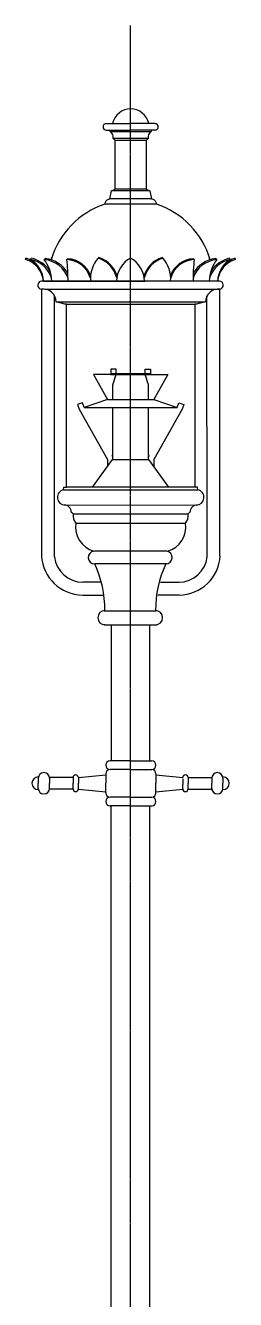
# Model space of a CAD drawing. Header units: millimetres. Extents: x 0 to 13338, y 0 to 11580.
# Drawn here: x 2614 to 3022, y 8817 to 11298 of the extents above; entities that cross this region are included whole.
import ezdxf

# ---------------------------------------------------------------- set-up
doc = ezdxf.new("R2010")
doc.units = ezdxf.units.MM
doc.linetypes.add('CENTER', pattern=[50.8, 31.75, -6.35, 6.35, -6.35])
doc.layers.add('axes', color=40, linetype='CENTER')
doc.layers.add('dwgmodels.com', color=250, linetype='Continuous')

# ---------------------------------------------------------------- blocks, each defined once
blk = doc.blocks.new('A$C1FB635B8')
at = {"color": 0}
for p, q in [((-47.8, 976.2), (-0.4, 976.2)), ((47, 976.2), (-0.4, 976.2)), ((-47.8, 963.4), (-0.4, 963.4)), ((-40.5, 960.9), (-40.5, 963.4)), ((-40.5, 960.9), (39.7, 960.9)), ((33.7, 947.3), (-34.5, 947.3)), ((-30.4, 943.4), (-34.5, 947.3)), ((29.6, 943.4), (-30.4, 943.4)), ((-30.4, 848.6), (-30.4, 943.4)), ((47, 963.4), (-0.4, 963.4)), ((33.7, 947.3), (29.6, 943.4)), ((29.6, 943.4), (29.6, 848.6)), ((39.7, 963.4), (39.7, 960.9)), ((-41, 829.6), (-37.4, 845.6)), ((-37.4, 845.6), (-30.4, 848.6)), ((36.7, 845.6), (-37.4, 845.6)), ((29.6, 848.6), (-30.4, 848.6)), ((29.6, 848.6), (36.7, 845.6)), ((36.7, 845.6), (40.2, 829.6)), ((-50.5, 819.6), (-50.3, 820.9)), ((49.7, 819.6), (-50.5, 819.6)), ((-50.3, 820.9), (-49.5, 823.5)), ((-49.5, 823.5), (-48, 825.8)), ((-48, 825.8), (-46, 827.6)), ((-46, 827.6), (-44.9, 828.4)), ((-44.9, 828.4), (-43.6, 828.9)), ((-43.6, 828.9), (-41, 829.6)), ((40.2, 829.6), (-41, 829.6)), ((40.2, 829.6), (42.9, 828.9)), ((42.9, 828.9), (44.1, 828.4)), ((44.1, 828.4), (45.3, 827.6)), ((45.3, 827.6), (47.2, 825.8)), ((47.2, 825.8), (48.7, 823.5)), ((48.7, 823.5), (49.5, 820.9)), ((49.5, 820.9), (49.7, 819.6)), ((-205.1, 711.6), (-204.2, 714.2)), ((-194.9, 711.7), (-194.1, 714.3)), ((-169, 711.6), (-166.5, 713.3)), ((-154.7, 713.1), (-154.2, 715)), ((-154.2, 715), (-154.1, 715.2)), ((-124.8, 711.6), (-122.9, 713.1)), ((-63.7, 714.5), (-62.1, 715.4)), ((62.3, 714.5), (60.8, 715.4)), ((123.4, 711.6), (121.6, 713.1)), ((152.9, 715), (152.8, 715.2)), ((153.4, 713.1), (152.9, 715)), ((167.6, 711.6), (165.2, 713.3)), ((193.6, 711.7), (192.8, 714.3)), ((203.8, 711.6), (202.9, 714.2)), ((-174, 654), (-173.8, 134.6)), ((172.5, 669.3), (-173.2, 669.3)), ((-170.2, 669.6), (-154, 669.6)), ((-166.8, 653.9), (172.7, 654)), ((-154, 669.6), (-122.4, 669.6)), ((-122.3, 669.6), (-79, 669.6)), ((-78.4, 669.6), (-28, 669.6)), ((-27.8, 669.6), (28, 669.6)), ((77.1, 669.6), (26.6, 669.6)), ((121, 669.6), (77.7, 669.6)), ((152.7, 669.6), (121.1, 669.6)), ((168.9, 669.6), (152.7, 669.6)), ((173.1, 134.6), (173.2, 654)), ((-148.6, 132.4), (-148.6, 640.7)), ((-128.6, 624.9), (-145.7, 629.2)), ((-145.7, 629.2), (144.9, 629.2)), ((-125.1, 624.9), (-128.6, 624.9)), ((-125.1, 625.3), (-125.1, 624.9)), ((-125.1, 268.5), (-125.1, 624.9)), ((-125.1, 624.9), (124.4, 624.9)), ((124.4, 625.3), (124.4, 624.9)), ((124.4, 624.9), (124.4, 268.5)), ((127.8, 624.9), (124.4, 624.9)), ((144.9, 629.2), (127.8, 624.9)), ((148.6, 132.4), (148.2, 641.1)), ((-38.9, 489.8), (38.1, 489.8)), ((-38.9, 487.8), (38.1, 487.8)), ((-90.9, 423.1), (90.2, 423.1)), ((-45.4, 438.8), (44.6, 438.8)), ((-74.5, 268.5), (-36, 321.8)), ((-36, 321.8), (35.2, 321.8)), ((73.7, 268.5), (35.2, 321.8)), ((-131.1, 263.1), (-130.7, 267.9)), ((-131.1, 263.1), (130.3, 263.1)), ((-130.7, 267.9), (-125.6, 268.5)), ((-125.6, 268.5), (-125.1, 268.5)), ((124.4, 268.5), (-125.1, 268.5)), ((124.8, 268.5), (124.4, 268.5)), ((129.9, 267.9), (124.8, 268.5)), ((130.3, 263.1), (129.9, 267.9)), ((-129.6, 233.5), (127.4, 233.4)), ((-116.1, 219.4), (-115.6, 219.4)), ((-112.4, 216.1), (-115.6, 219.4)), ((-115.6, 219.4), (-115.6, 219.4)), ((-112.4, 216.1), (111.6, 216.1)), ((111.6, 216.1), (114.8, 219.4)), ((114.8, 219.4), (114.8, 219.4)), ((115.3, 219.4), (114.8, 219.4)), ((-107.2, 197.8), (106.4, 197.8)), ((69.7, 143.7), (-70.5, 143.7)), ((69.7, 118.7), (-70.4, 118.7)), ((-58, 83), (-93.8, 83)), ((58, 83), (93.8, 83)), ((-93.8, 58.1), (-52.3, 58.1)), ((93.8, 58.1), (52.3, 58.1)), ((-52.1, 27.5), (49.5, 27.5)), ((-50.5, 0), (-51.9, 0)), ((-51.2, 0), (51.2, 0))]:
    blk.add_line(p, q, dxfattribs=at)
for points in [[(-28.9, 489.8), (-28.9, 497.8), (-38.9, 497.8), (-38.9, 487.8), (-72.9, 487.8), (-45.4, 438.8), (-90.9, 423.1), (-94.2, 432.5), (-103.7, 429.2), (-100.4, 419.8), (-45.4, 321.8), (-45.4, 308.8)], [(28.1, 489.8), (28.1, 497.8), (38.1, 497.8), (38.1, 487.8), (72.1, 487.8), (44.6, 438.8), (90.2, 423.1), (93.4, 432.5), (102.9, 429.2), (99.6, 419.8), (44.6, 321.8), (44.6, 308.8)], [(-35.4, 438.8), (-35.4, 467.8), (-28.9, 487.8)], [(34.6, 438.8), (34.6, 467.8), (28.1, 487.8)], [(-35.4, 321.8), (-35.4, 328.8), (-36.4, 328.8), (-36.4, 329.8), (-35.4, 329.8), (-35.4, 423.1)], [(34.6, 321.8), (34.6, 328.8), (35.6, 328.8), (35.6, 329.8), (34.6, 329.8), (34.6, 423.1)]]:
    blk.add_lwpolyline(points, dxfattribs=at)
for centre, radius, start, end in [((-0.4, 969.2), 35.8, 11.4702, 168.5298), ((-47.8, 969.8), 6.37, 90, 270), ((47, 969.8), 6.37, 270, 90), ((-47.2, 949.8), 13, 349.185, 58.6437), ((46.5, 949.7), 13.1, 121.3305, 190.4082), ((1.7, 664.2), 163.9, 108.5703, 163.359), ((-2.5, 664.2), 163.9, 16.641, 71.4297), ((-219.3, 664.4), 49.4, 6.0498, 73.216), ((-218.5, 666.9), 49.4, 39.0701, 73.216), ((-205.7, 658.9), 53.9, 19.897, 78.4506), ((-222.2, 667.5), 52, 2.333, 58.3351), ((-208.6, 653.9), 62.2, 33.6976, 76.521), ((-224.9, 667.8), 71.1, 1.5907, 38.0248), ((-173.8, 657.3), 54.5, 19.3441, 84.936), ((-171.4, 658.6), 54.9, 27.1242, 84.8903), ((-475.4, 670.1), 353.1, 359.9121, 6.7523), ((-127.6, 660.8), 50.9, 17.2496, 86.7886), ((-125.8, 662.2), 50.9, 21.7231, 86.7886), ((-16.7, 673.7), 62.2, 138.999, 183.7563), ((-80.3, 662.8), 54.3, 13.6381, 72.2062), ((-78.7, 663.7), 54.3, 17.0081, 72.2062), ((24.6, 668.3), 52.6, 118.7297, 178.6328), ((-25.9, 668.3), 52.6, 1.3672, 61.2703), ((77.4, 663.7), 54.3, 107.7938, 162.9919), ((78.9, 662.8), 54.3, 107.7938, 166.3619), ((15.4, 673.7), 62.2, 356.2437, 41.001), ((124.5, 662.2), 50.9, 93.2114, 158.2769), ((126.3, 660.8), 50.9, 93.2114, 162.7504), ((474.1, 670.1), 353.1, 173.2477, 180.0879), ((172.4, 657.3), 54.5, 95.064, 160.6559), ((170.1, 658.6), 54.9, 95.1097, 152.8758), ((223.6, 667.8), 71.1, 141.9752, 178.4093), ((204.4, 658.9), 53.9, 101.5494, 160.103), ((207.3, 653.9), 62.2, 103.479, 146.3024), ((220.8, 667.5), 52, 121.6649, 177.667), ((218, 664.4), 49.4, 106.784, 173.9502), ((217.2, 666.9), 49.4, 106.784, 140.9299), ((-173.6, 661.6), 7.66, 87.2519, 267.2519), ((-171, 628.9), 25.3, 0.7096, 96.8133), ((170.8, 628.9), 25.3, 83.1867, 179.2904), ((172.3, 661.6), 7.66, 272.7481, 92.7481), ((-128, 248.4), 15, 101.5671, 269.714), ((127.3, 248.4), 15, 270.286, 78.4329), ((-129.6, 219.9), 13.6, 357.8184, 90.0293), ((128.9, 219.9), 13.6, 89.9707, 182.1816), ((-89.2, 212.8), 23.4, 171.9664, 219.8736), ((88.5, 212.8), 23.4, 320.1264, 8.0336), ((-58.9, 190.7), 48.8, 171.5519, 254.564), ((58.2, 190.7), 48.8, 285.436, 8.4481), ((-93.1, 138.9), 80.9, 183.0414, 269.5106), ((-92.9, 139.1), 56.1, 186.8746, 269.1157), ((-70.6, 131.2), 12.5, 96.268, 270.4649), ((68, 131.2), 12.5, 269.5351, 83.732), ((93.1, 138.9), 80.9, 270.4894, 356.9586), ((92.9, 139.1), 56.1, 270.8843, 353.1254), ((-263, 28.7), 212.5, 359.7972, 25.0309), ((260.5, 28.7), 212.5, 154.9691, 180.2028), ((-50.4, 14), 14, 90.4627, 269.5373), ((47.8, 14), 14, 270.4627, 89.5373)]:
    blk.add_arc(centre, radius, start, end, dxfattribs=at)
blk = doc.blocks.new('Public Light 1_side_dwgmodels.com')
at = {"color": 0}
for p, q in [((-38.2, 3741.9), (-38.2, 3476.9)), ((-38.2, 3741.9), (-38.2, 3476.9)), ((-38.2, 3741.9), (37.8, 3741.9)), ((37.4, 3476.9), (37.4, 3741.9)), ((0.4, 3476.9), (-40.2, 3476.9)), ((0.4, 3476.9), (41, 3476.9)), ((-101.7, 3444.8), (-48.5, 3450.1)), ((-48.5, 3452), (-48.5, 3433.3)), ((0.4, 3460.3), (-40.2, 3460.3)), ((0.4, 3460.3), (41, 3460.3)), ((49.3, 3452), (49.3, 3433.3)), ((49.3, 3450.1), (101.4, 3444.8)), ((-179.9, 3443.2), (-179.9, 3433.3)), ((-179.9, 3423.4), (-179.9, 3433.3)), ((-112.2, 3444.8), (-158.2, 3444.8)), ((-158.1, 3443.2), (-158.1, 3433.3)), ((-158.1, 3423.4), (-158.1, 3433.3)), ((-112.2, 3444.3), (-112.2, 3433.3)), ((-112.2, 3422.3), (-112.2, 3433.3)), ((-101.7, 3444.3), (-101.7, 3433.3)), ((-101.7, 3422.3), (-101.7, 3433.3)), ((-48.5, 3414.6), (-48.5, 3433.3)), ((49.3, 3414.6), (49.3, 3433.3)), ((101.4, 3442.1), (101.4, 3431.1)), ((101.4, 3420.1), (101.4, 3431.1)), ((111.9, 3444.8), (158, 3444.8)), ((111.9, 3444.3), (111.9, 3433.3)), ((111.9, 3422.3), (111.9, 3433.3)), ((157.8, 3443.2), (157.8, 3433.3)), ((157.8, 3423.4), (157.8, 3433.3)), ((179.6, 3443.2), (179.6, 3433.3)), ((179.6, 3423.4), (179.6, 3433.3)), ((-112.2, 3421.8), (-158.2, 3421.8)), ((-101.7, 3421.8), (-48.5, 3416.5)), ((0.4, 3406.3), (-40.2, 3406.3)), ((0.4, 3406.3), (41, 3406.3)), ((49.3, 3416.5), (101.4, 3421.8)), ((111.9, 3421.8), (158, 3421.8)), ((0.4, 3389.7), (-40.2, 3389.7)), ((-38.6, 3389.7), (-38.6, 1221.6)), ((0.4, 3389.7), (41, 3389.7)), ((37.4, 1221.6), (37.4, 3389.7))]:
    blk.add_line(p, q, dxfattribs=at)
for centre, radius, start, end in [((-40.2, 3468.6), 8.29, 90, 270), ((41, 3468.6), 8.29, 270, 90), ((-169, 3443.2), 10.9, 0, 180), ((-106.9, 3444.3), 5.27, 0, 180), ((-40.2, 3452), 8.29, 90, 180), ((41, 3452), 8.29, 0, 90), ((106.7, 3444.3), 5.27, 0, 180), ((168.7, 3443.2), 10.9, 0, 180), ((-179.9, 3433.3), 12.4, 90, 180), ((-179.9, 3433.3), 12.4, 180, 270), ((179.6, 3433.3), 12.4, 0, 90), ((179.6, 3433.3), 12.4, 270, 0), ((-169, 3423.4), 10.9, 180, 0), ((-106.9, 3422.3), 5.27, 180, 0), ((-40.2, 3414.6), 8.29, 180, 270), ((-40.2, 3398), 8.29, 90, 270), ((41, 3414.6), 8.29, 270, 0), ((41, 3398), 8.29, 270, 90), ((106.7, 3422.3), 5.27, 180, 0), ((168.7, 3423.4), 10.9, 180, 0)]:
    blk.add_arc(centre, radius, start, end, dxfattribs=at)
at = {"layer": 'axes', "ltscale": 0.1}
blk.add_line((0, -232.4), (0, 4909.3), dxfattribs=at)
at = {"color": 0}
blk.add_blockref('A$C1FB635B8', (0.4, 3741.9), dxfattribs=at)

msp = doc.modelspace()

# ---------------------------------------------------------------- block references
at = {"layer": 'dwgmodels.com'}
msp.add_blockref('Public Light 1_side_dwgmodels.com', (2818.3, 6388.7), dxfattribs=at)

doc.saveas('drawing.dxf')
